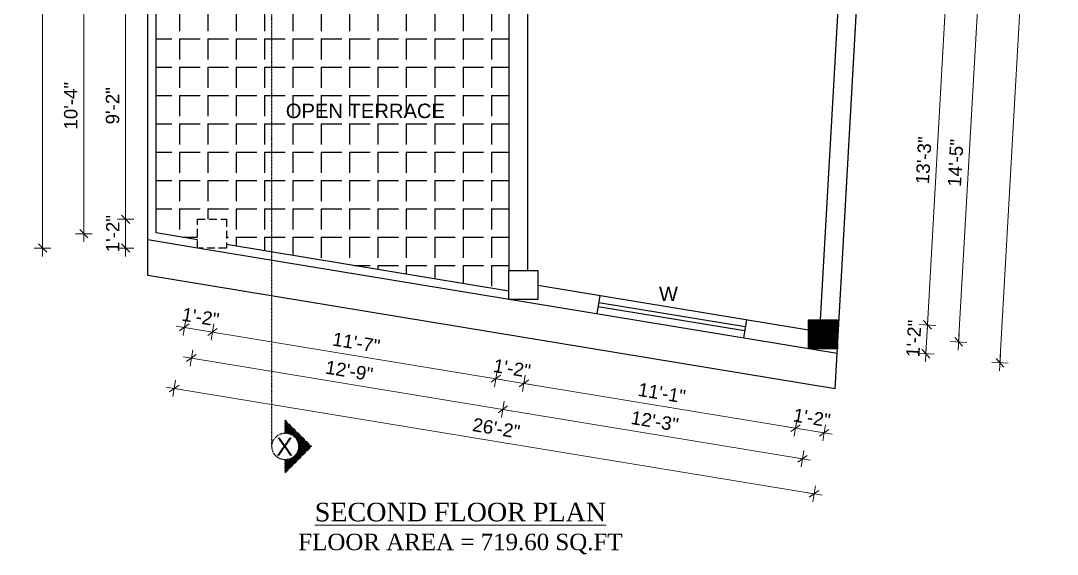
# Model space of a CAD drawing. Header units: inches. Extents: x -14619 to 1971361, y -855114 to -978.
# Drawn here: x 9438 to 9941, y -8046 to -7787 of the extents above; entities that cross this region are included whole.
import ezdxf
from ezdxf.enums import TextEntityAlignment as Align

# ---------------------------------------------------------------- set-up
doc = ezdxf.new("R2010")
doc.units = ezdxf.units.IN
doc.header["$LTSCALE"] = 0.5
doc.header["$MEASUREMENT"] = 0
doc.header["$PDMODE"] = 66
doc.linetypes.add('CENTERX2', pattern=[4, 2.5, -0.5, 0.5, -0.5])
doc.linetypes.add('DASHED2', pattern=[0.375, 0.25, -0.125])
doc.layers.add('A-Sect-Iden', color=111, linetype='CENTERX2')
for name, color, linetype, lineweight in [('DIM', 180, 'Continuous', 5), ('TEXT', 220, 'Continuous', 9), ('Toilet', 7, 'Continuous', 25)]:
    doc.layers.add(name, color=color, linetype=linetype, lineweight=lineweight)
doc.styles.add('arial', font='arial.ttf')
doc.styles.add('HEADING', font='swissel.ttf')
doc.dimstyles.new('1 96', dxfattribs={"dimtxt": 6.5, "dimasz": 4, "dimexe": 0, "dimexo": 0, "dimgap": 3, "dimtad": 1, "dimdec": 0, "dimzin": 11, "dimdsep": 46, "dimlunit": 3, "dimtxsty": 'arial', "dimblk": 'oblique', "dimcen": 4, "dimse1": 1, "dimse2": 1, "dimclrd": 256, "dimclre": 256, "dimclrt": 256, "dimadec": 0, "dimazin": 0, "dimtfac": 1, "dimtdec": 0, "dimtix": 1, "dimtmove": 0, "dimatfit": 3, "dimldrblk": 'Arrow2', "dimfxl": 1, "dimtolj": 1, "dimtzin": 0, "dimlwd": -1, "dimlwe": 9, "dimarcsym": 0})
pattern_1 = [(270, (0, 0), (13.75, -3e-15), [10, -3.75]), (0, (0, 0), (3e-15, 13.75), [10, -3.75])]

# ---------------------------------------------------------------- blocks, each defined once
blk = doc.blocks.new('oblique')
at = {"lineweight": 9}
for p, q in [((1, 0), (-1, 0)), ((-0.5, -0.5), (0.5, 0.5)), ((0, 1), (0, -1))]:
    blk.add_line(p, q, dxfattribs=at)
blk = doc.blocks.new('*D1390')
at = {"layer": 'Defpoints', "color": 0, "transparency": 16777216}
for p in [(9537.77, -7897.73), (9674.77, -7922.64), (9531.05, -7938.45)]:
    blk.add_point(p, dxfattribs=at)
at = {"layer": 'DIM', "transparency": 16777216}
blk.add_line((9668.42, -7961.11), (9531.05, -7938.45), dxfattribs=at)
at = {"layer": 'DIM', "transparency": 16777216, "xscale": 4, "yscale": 4, "zscale": 4}
for p, rotation in [((9531.05, -7938.45), 170.6334039608076), ((9668.42, -7961.11), 350.6334039608075)]:
    blk.add_blockref('oblique', p, dxfattribs=dict(at, rotation=rotation))
at = {"layer": 'DIM', "transparency": 16777216, "insert": (9600.76, -7943.6), "char_height": 6.5, "attachment_point": 5, "rotation": 350.6334, "style": 'arial'}
blk.add_mtext('\\A1;11\'-7"', dxfattribs=at)
blk = doc.blocks.new('_Oblique')
at = {"color": 0, "linetype": 'ByBlock', "lineweight": -2}
blk.add_line((-0.5, -0.5), (0.5, 0.5), dxfattribs=at)
blk = doc.blocks.new('Arrow2')
for p, q in [((-4.1, 0.75), (-3.08, 0)), ((0, 0), (-4.1, 0.75)), ((-3.08, 0), (-4.1, -0.75)), ((-4.1, -0.75), (0, 0))]:
    blk.add_line(p, q)
blk.add_solid([(-4.1, 0.75), (0, 0), (-3.08, 0), (-4.1, -0.75)])
blk = doc.blocks.new('*D1391')
at = {"layer": 'Defpoints', "color": 0, "transparency": 16777216}
for p in [(9523.77, -7897.73), (9537.77, -7897.73), (9517.42, -7936.2)]:
    blk.add_point(p, dxfattribs=at)
at = {"layer": 'DIM', "transparency": 16777216}
for p, q in [((9517.42, -7936.2), (9513.48, -7935.55)), ((9531.05, -7938.45), (9517.42, -7936.2)), ((9531.05, -7938.45), (9535, -7939.1))]:
    blk.add_line(p, q, dxfattribs=at)
at = {"layer": 'DIM', "transparency": 16777216, "xscale": 4, "yscale": 4, "zscale": 4}
for p, rotation in [((9517.42, -7936.2), 350.6334039608075), ((9531.05, -7938.45), 170.6334039608076)]:
    blk.add_blockref('oblique', p, dxfattribs=dict(at, rotation=rotation))
at = {"layer": 'DIM', "transparency": 16777216, "insert": (9525.26, -7931.15), "char_height": 6.5, "attachment_point": 5, "rotation": 350.6334, "style": 'arial'}
blk.add_mtext('\\A1;1\'-2"', dxfattribs=at)
blk = doc.blocks.new('*D1392')
at = {"layer": 'Defpoints', "color": 0, "transparency": 16777216}
for p in [(9674.77, -7922.64), (9688.77, -7922.64), (9682.05, -7963.36)]:
    blk.add_point(p, dxfattribs=at)
at = {"layer": 'DIM', "transparency": 16777216}
for p, q in [((9668.42, -7961.11), (9664.48, -7960.46)), ((9668.42, -7961.11), (9682.05, -7963.36)), ((9682.05, -7963.36), (9686, -7964.01))]:
    blk.add_line(p, q, dxfattribs=at)
at = {"layer": 'DIM', "transparency": 16777216, "xscale": 4, "yscale": 4, "zscale": 4}
for p, rotation in [((9668.42, -7961.11), 350.6334039608075), ((9682.05, -7963.36), 170.6334039608076)]:
    blk.add_blockref('oblique', p, dxfattribs=dict(at, rotation=rotation))
at = {"layer": 'DIM', "transparency": 16777216, "insert": (9676.26, -7956.05), "char_height": 6.5, "attachment_point": 5, "rotation": 350.6334, "style": 'arial'}
blk.add_mtext('\\A1;1\'-2"', dxfattribs=at)
blk = doc.blocks.new('*D1393')
at = {"layer": 'Defpoints', "color": 0, "transparency": 16777216}
for p in [(9688.77, -7922.64), (9820.02, -7946.55), (9813.66, -7985.07)]:
    blk.add_point(p, dxfattribs=at)
at = {"layer": 'DIM', "transparency": 16777216}
blk.add_line((9682.05, -7963.36), (9813.66, -7985.07), dxfattribs=at)
at = {"layer": 'DIM', "transparency": 16777216, "xscale": 4, "yscale": 4, "zscale": 4}
for p, rotation in [((9682.05, -7963.36), 170.6334039608076), ((9813.66, -7985.07), 350.6334039608075)]:
    blk.add_blockref('oblique', p, dxfattribs=dict(at, rotation=rotation))
at = {"layer": 'DIM', "transparency": 16777216, "insert": (9748.88, -7968.03), "char_height": 6.5, "attachment_point": 5, "rotation": 350.6334, "style": 'arial'}
blk.add_mtext('\\A1;11\'-1"', dxfattribs=at)
blk = doc.blocks.new('*D1394')
at = {"layer": 'Defpoints', "color": 0, "transparency": 16777216}
for p in [(9820.02, -7946.55), (9833.89, -7948.89), (9827.54, -7987.36)]:
    blk.add_point(p, dxfattribs=at)
at = {"layer": 'DIM', "transparency": 16777216}
for p, q in [((9813.66, -7985.07), (9809.72, -7984.42)), ((9813.66, -7985.07), (9827.54, -7987.36)), ((9827.54, -7987.36), (9831.49, -7988.01))]:
    blk.add_line(p, q, dxfattribs=at)
at = {"layer": 'DIM', "transparency": 16777216, "xscale": 4, "yscale": 4, "zscale": 4}
for p, rotation in [((9813.66, -7985.07), 350.6334039608075), ((9827.54, -7987.36), 170.6334039608076)]:
    blk.add_blockref('oblique', p, dxfattribs=dict(at, rotation=rotation))
at = {"layer": 'DIM', "transparency": 16777216, "insert": (9821.62, -7980.03), "char_height": 6.5, "attachment_point": 5, "rotation": 350.6334, "style": 'arial'}
blk.add_mtext('\\A1;1\'-2"', dxfattribs=at)
blk = doc.blocks.new('*D1395')
at = {"layer": 'Defpoints', "color": 0, "transparency": 16777216}
for p in [(9530.77, -7890.73), (9681.77, -7915.64), (9671.82, -7975.99)]:
    blk.add_point(p, dxfattribs=at)
at = {"layer": 'DIM', "transparency": 16777216}
blk.add_line((9520.82, -7951.08), (9671.82, -7975.99), dxfattribs=at)
at = {"layer": 'DIM', "transparency": 16777216, "xscale": 4, "yscale": 4, "zscale": 4}
for p, rotation in [((9520.82, -7951.08), 170.6334039608206), ((9671.82, -7975.99), 350.6334039608205)]:
    blk.add_blockref('oblique', p, dxfattribs=dict(at, rotation=rotation))
at = {"layer": 'DIM', "transparency": 16777216, "insert": (9597.34, -7957.3), "char_height": 6.5, "attachment_point": 5, "rotation": 350.6334, "style": 'arial'}
blk.add_mtext('\\A1;12\'-9"', dxfattribs=at)
blk = doc.blocks.new('*D1396')
at = {"layer": 'Defpoints', "color": 0, "transparency": 16777216}
for p in [(9681.77, -7915.64), (9827.02, -7939.55), (9817.05, -7999.95)]:
    blk.add_point(p, dxfattribs=at)
at = {"layer": 'DIM', "transparency": 16777216}
blk.add_line((9671.82, -7975.99), (9817.05, -7999.95), dxfattribs=at)
at = {"layer": 'DIM', "transparency": 16777216, "xscale": 4, "yscale": 4, "zscale": 4}
for p, rotation in [((9671.82, -7975.99), 170.6334039608076), ((9817.05, -7999.95), 350.6334039608075)]:
    blk.add_blockref('oblique', p, dxfattribs=dict(at, rotation=rotation))
at = {"layer": 'DIM', "transparency": 16777216, "insert": (9745.46, -7981.73), "char_height": 6.5, "attachment_point": 5, "rotation": 350.6334, "style": 'arial'}
blk.add_mtext('\\A1;12\'-3"', dxfattribs=at)
blk = doc.blocks.new('*D1397')
at = {"layer": 'Defpoints', "color": 0, "transparency": 16777216}
for p in [(9523.77, -7897.73), (9833.89, -7948.89), (9512.54, -7965.81)]:
    blk.add_point(p, dxfattribs=at)
at = {"layer": 'DIM', "transparency": 16777216}
blk.add_line((9822.66, -8016.96), (9512.54, -7965.81), dxfattribs=at)
at = {"layer": 'DIM', "transparency": 16777216, "xscale": 4, "yscale": 4, "zscale": 4}
for p, rotation in [((9512.54, -7965.81), 170.6334039608233), ((9822.66, -8016.96), 350.6334039608233)]:
    blk.add_blockref('oblique', p, dxfattribs=dict(at, rotation=rotation))
at = {"layer": 'DIM', "transparency": 16777216, "insert": (9668.63, -7985.15), "char_height": 6.5, "attachment_point": 5, "rotation": 350.6334, "style": 'arial'}
blk.add_mtext('\\A1;26\'-2"', dxfattribs=at)
blk = doc.blocks.new('*D1398')
at = {"layer": 'Defpoints', "color": 0, "transparency": 16777216}
for p in [(9488.95, -7883.73), (9523.77, -7883.73), (9523.77, -7897.73)]:
    blk.add_point(p, dxfattribs=at)
at = {"layer": 'DIM', "transparency": 16777216}
for p, q in [((9488.95, -7883.73), (9488.95, -7879.73)), ((9488.95, -7897.73), (9488.95, -7883.73)), ((9488.95, -7897.73), (9488.95, -7901.73))]:
    blk.add_line(p, q, dxfattribs=at)
at = {"layer": 'DIM', "transparency": 16777216, "xscale": 4, "yscale": 4, "zscale": 4}
for p, rotation in [((9488.95, -7883.73), 270), ((9488.95, -7897.73), 90)]:
    blk.add_blockref('oblique', p, dxfattribs=dict(at, rotation=rotation))
at = {"layer": 'DIM', "transparency": 16777216, "insert": (9482.69, -7890.73), "char_height": 6.5, "attachment_point": 5, "rotation": 90, "style": 'arial'}
blk.add_mtext('\\A1;1\'-2"', dxfattribs=at)
blk = doc.blocks.new('*D1399')
at = {"layer": 'Defpoints', "color": 0, "transparency": 16777216}
for p in [(9488.95, -7773.6), (9523.77, -7773.6), (9523.77, -7883.73)]:
    blk.add_point(p, dxfattribs=at)
at = {"layer": 'DIM', "transparency": 16777216}
blk.add_line((9488.95, -7883.73), (9488.95, -7773.6), dxfattribs=at)
at = {"layer": 'DIM', "transparency": 16777216, "xscale": 4, "yscale": 4, "zscale": 4}
for p, rotation in [((9488.95, -7773.6), 90), ((9488.95, -7883.73), 270)]:
    blk.add_blockref('oblique', p, dxfattribs=dict(at, rotation=rotation))
at = {"layer": 'DIM', "transparency": 16777216, "insert": (9482.63, -7828.67), "char_height": 6.5, "attachment_point": 5, "rotation": 90, "style": 'arial'}
blk.add_mtext('\\A1;9\'-2"', dxfattribs=at)
blk = doc.blocks.new('*D1405')
at = {"layer": 'Defpoints', "color": 0, "transparency": 16777216}
for p in [(9468.68, -7766.6), (9530.77, -7766.6), (9530.77, -7890.73)]:
    blk.add_point(p, dxfattribs=at)
at = {"layer": 'DIM', "transparency": 16777216}
blk.add_line((9468.68, -7890.73), (9468.68, -7766.6), dxfattribs=at)
at = {"layer": 'DIM', "transparency": 16777216, "xscale": 4, "yscale": 4, "zscale": 4}
for p, rotation in [((9468.68, -7766.6), 90), ((9468.68, -7890.73), 270)]:
    blk.add_blockref('oblique', p, dxfattribs=dict(at, rotation=rotation))
at = {"layer": 'DIM', "transparency": 16777216, "insert": (9462.36, -7828.67), "char_height": 6.5, "attachment_point": 5, "rotation": 90, "style": 'arial'}
blk.add_mtext('\\A1;10\'-4"', dxfattribs=at)
blk = doc.blocks.new('*D1408')
at = {"layer": 'Defpoints', "color": 0, "transparency": 16777216}
for p in [(9448.67, -7544.32), (9523.77, -7544.32), (9523.77, -7897.73)]:
    blk.add_point(p, dxfattribs=at)
at = {"layer": 'DIM', "transparency": 16777216}
blk.add_line((9448.67, -7897.73), (9448.67, -7544.32), dxfattribs=at)
at = {"layer": 'DIM', "transparency": 16777216, "xscale": 4, "yscale": 4, "zscale": 4}
for p, rotation in [((9448.67, -7544.32), 90), ((9448.67, -7897.73), 270)]:
    blk.add_blockref('oblique', p, dxfattribs=dict(at, rotation=rotation))
at = {"layer": 'DIM', "transparency": 16777216, "insert": (9442.35, -7721.03), "char_height": 6.5, "attachment_point": 5, "rotation": 90, "style": 'arial'}
blk.add_mtext('\\A1;29\'-5"', dxfattribs=at)
blk = doc.blocks.new('*D1414')
at = {"layer": 'Defpoints', "color": 0, "transparency": 16777216}
for p in [(9843.77, -7773.57), (9834.02, -7932.55), (9877.66, -7935.01)]:
    blk.add_point(p, dxfattribs=at)
at = {"layer": 'DIM', "transparency": 16777216}
blk.add_line((9886.62, -7775.98), (9877.66, -7935.01), dxfattribs=at)
at = {"layer": 'DIM', "transparency": 16777216, "xscale": 4, "yscale": 4, "zscale": 4}
for p, rotation in [((9886.62, -7775.98), 86.77451339905284), ((9877.66, -7935.01), 266.7745133990528)]:
    blk.add_blockref('oblique', p, dxfattribs=dict(at, rotation=rotation))
at = {"layer": 'DIM', "transparency": 16777216, "insert": (9875.83, -7855.14), "char_height": 6.5, "attachment_point": 5, "rotation": 86.7745, "style": 'arial'}
blk.add_mtext('\\A1;13\'-3"', dxfattribs=at)
blk = doc.blocks.new('*D1415')
at = {"layer": 'Defpoints', "color": 0, "transparency": 16777216}
for p in [(9834.02, -7932.55), (9834.02, -7946.55), (9876.87, -7948.96)]:
    blk.add_point(p, dxfattribs=at)
at = {"layer": 'DIM', "transparency": 16777216}
for p, q in [((9877.66, -7935.01), (9877.88, -7931.01)), ((9877.66, -7935.01), (9876.87, -7948.96)), ((9876.87, -7948.96), (9876.65, -7952.95))]:
    blk.add_line(p, q, dxfattribs=at)
at = {"layer": 'DIM', "transparency": 16777216, "xscale": 4, "yscale": 4, "zscale": 4}
for p, rotation in [((9877.66, -7935.01), 266.7745133990528), ((9876.87, -7948.96), 86.7745133990528)]:
    blk.add_blockref('oblique', p, dxfattribs=dict(at, rotation=rotation))
at = {"layer": 'DIM', "transparency": 16777216, "insert": (9871.01, -7941.63), "char_height": 6.5, "attachment_point": 5, "rotation": 86.7745, "style": 'arial'}
blk.add_mtext('\\A1;1\'-2"', dxfattribs=at)
blk = doc.blocks.new('*D1416')
at = {"layer": 'Defpoints', "color": 0, "transparency": 16777216}
for p in [(9836.77, -7766.57), (9902.51, -7770.27), (9827.02, -7939.55)]:
    blk.add_point(p, dxfattribs=at)
at = {"layer": 'DIM', "transparency": 16777216}
blk.add_line((9892.76, -7943.25), (9902.51, -7770.27), dxfattribs=at)
at = {"layer": 'DIM', "transparency": 16777216, "xscale": 4, "yscale": 4, "zscale": 4}
for p, rotation in [((9902.51, -7770.27), 86.77451339904093), ((9892.76, -7943.25), 266.7745133990409)]:
    blk.add_blockref('oblique', p, dxfattribs=dict(at, rotation=rotation))
at = {"layer": 'DIM', "transparency": 16777216, "insert": (9891.33, -7856.41), "char_height": 6.5, "attachment_point": 5, "rotation": 86.7745, "style": 'arial'}
blk.add_mtext('\\A1;14\'-5"', dxfattribs=at)
blk = doc.blocks.new('*D1419')
at = {"layer": 'Defpoints', "color": 0, "transparency": 16777216}
for p in [(9857.66, -7526.96), (9936.59, -7531.41), (9833.89, -7948.89)]:
    blk.add_point(p, dxfattribs=at)
at = {"layer": 'DIM', "transparency": 16777216}
blk.add_line((9912.81, -7953.34), (9936.59, -7531.41), dxfattribs=at)
at = {"layer": 'DIM', "transparency": 16777216, "xscale": 4, "yscale": 4, "zscale": 4}
for p, rotation in [((9936.59, -7531.41), 86.77451339904515), ((9912.81, -7953.34), 266.7745133990452)]:
    blk.add_blockref('oblique', p, dxfattribs=dict(at, rotation=rotation))
at = {"layer": 'DIM', "transparency": 16777216, "insert": (9918.39, -7742.02), "char_height": 6.5, "attachment_point": 5, "rotation": 86.7745, "style": 'arial'}
blk.add_mtext('\\A1;35\'-3"', dxfattribs=at)

msp = doc.modelspace()

# ---------------------------------------------------------------- hatches: boundary and pattern name
h = msp.add_hatch()
h.set_pattern_fill('ANSI31', color=256)
h.set_pattern_definition([(45, (-20122.32051, 10911.67543), (-0.08838834765, 0.08838834765), [])])
h.paths.add_polyline_path([(9820.02, -7932.55), (9820.02, -7946.55), (9834.02, -7946.55), (9834.02, -7932.55)])
at = {"layer": 'A-Sect-Iden', "ltscale": 0.5}
h = msp.add_hatch(dxfattribs=at)
h.set_pattern_fill('ANSI37', color=2, scale=4.8, angle=359.9886, style=0)
h.set_pattern_definition([(225.0114023, (35484.80224, -2054.55527), (0.424348492, -0.424179628), []), (315.0114023, (35484.80224, -2054.55527), (0.424179628, 0.424348492), [])])
h.paths.add_polyline_path([(9566.33, -7987.49), (9566.33, -7981.26), (9579.04, -7993.97), (9566.33, -8006.68), (9566.33, -8000.45, 1)])
at = {"layer": 'Toilet'}
h = msp.add_hatch(dxfattribs=at)
h.set_pattern_fill('ANGLE', color=256, scale=50, angle=270, style=0)
h.set_pattern_definition(pattern_1)
h.paths.add_polyline_path([(9559.85, -7773.6), (9537.77, -7773.6), (9537.77, -7773.6), (9523.77, -7773.6), (9523.77, -7759.6), (9528.84, -7759.6), (9528.84, -7681.6), (9523.77, -7681.6), (9523.77, -7671.6), (9503.77, -7671.6), (9503.77, -7890.38), (9523.77, -7893.68), (9523.77, -7883.73), (9537.77, -7883.73), (9537.77, -7895.99), (9559.85, -7899.63)])
h = msp.add_hatch(dxfattribs=at)
h.set_pattern_fill('ANGLE', color=256, scale=50, angle=270, style=0)
h.set_pattern_definition(pattern_1)
h.paths.add_polyline_path([(9674.77, -7773.6), (9573.77, -7773.6), (9559.85, -7773.6), (9559.85, -7899.63), (9674.77, -7918.59), (9674.77, -7908.64)])
h.paths.add_polyline_path([(9564.78, -7836.57), (9645.56, -7836.57), (9645.56, -7825.71), (9564.78, -7825.71)], flags=24)

# ---------------------------------------------------------------- linework, layer by layer
for p, q in [((9499.77, -7911.01), (9499.77, -7667.6)), ((9503.77, -7890.38), (9503.77, -7671.6)), ((9523.77, -7897.73), (9499.77, -7893.78)), ((9523.77, -7893.68), (9503.77, -7890.38)), ((9832.92, -7965.96), (9833.89, -7948.89))]:
    msp.add_line(p, q)
at = {"layer": 'A-Sect-Iden', "ltscale": 0.1}
msp.add_line((9559.85, -7993.97), (9559.85, -7478.53), dxfattribs=at)
msp.add_lwpolyline([(9566.33, -7987.49), (9566.33, -7981.26), (9579.04, -7993.97), (9566.33, -8006.68), (9566.33, -8000.45)], dxfattribs=at)
msp.add_circle((9566.33, -7993.97), 6.48, dxfattribs=at)
at = {"layer": 'Toilet'}
for p, q in [((9833.89, -7948.89), (9853.5, -7600.79)), ((9674.77, -7773.6), (9674.77, -7908.64)), ((9683.77, -7773.6), (9683.77, -7908.58)), ((9825.79, -7932.55), (9834.75, -7773.6)), ((9833.89, -7948.89), (9523.77, -7897.73)), ((9674.77, -7918.59), (9537.77, -7895.99)), ((9832.92, -7965.96), (9499.77, -7911.01)), ((9820.02, -7937.48), (9688.77, -7915.83)), ((9718.87, -7920.8), (9717.41, -7929.68)), ((9789.34, -7935.97), (9718.3, -7924.25)), ((9789.02, -7937.94), (9717.98, -7926.22)), ((9789.91, -7932.51), (9788.45, -7941.39))]:
    msp.add_line(p, q, dxfattribs=at)
msp.add_lwpolyline([(9833.89, -7948.89), (9853.5, -7600.79)], dxfattribs=at)
at = {"layer": 'Toilet', "linetype": 'DASHED2', "ltscale": 30}
msp.add_lwpolyline([(9523.77, -7883.73), (9537.77, -7883.73), (9537.77, -7897.73), (9523.77, -7897.73)], close=True, dxfattribs=at)
at = {"layer": 'Toilet'}
for points in [[(9674.77, -7908.64), (9688.77, -7908.64), (9688.77, -7922.64), (9674.77, -7922.64)], [(9820.02, -7932.55), (9834.02, -7932.55), (9834.02, -7946.55), (9820.02, -7946.55)]]:
    msp.add_lwpolyline(points, close=True, dxfattribs=at)

# ---------------------------------------------------------------- texts
at = {"layer": 'A-Sect-Iden', "ltscale": 0.5, "insert": (9566.01, -7994.05), "char_height": 8.64, "width": 27.6731, "attachment_point": 5, "style": 'HEADING'}
msp.add_mtext('{\\fArial|b0|i0|c0|p34;X}', dxfattribs=at)
at = {"layer": 'TEXT', "style": 'arial'}
msp.add_text('OPEN TERRACE', height=7, dxfattribs=at).set_placement((9605.17, -7831.14), align=Align.MIDDLE_CENTER)
at = {"layer": 'TEXT', "insert": (9752.09, -7919.91), "char_height": 7, "width": 65, "attachment_point": 5, "style": 'arial'}
msp.add_mtext('W', dxfattribs=at)
at = {"layer": 'TEXT', "ltscale": 5, "insert": (9651.25, -8046.3), "char_height": 8, "width": 228.5039, "attachment_point": 8, "style": 'arial'}
msp.add_mtext('{\\fTimes New Roman|b0|i0|c0|p18;\\H1.125x;\\LSECOND FLOOR PLAN\\P\\H0.8889x;\\lFLOOR AREA = 719.60 SQ.FT}', dxfattribs=at)

# ---------------------------------------------------------------- dimensions: what is measured, and where the dimension line sits
at = {"layer": 'DIM'}
for p1, p2, distance, picture, middle in [((9833.89, -7948.89), (9857.66, -7526.96), -79.05, '*D1419', (9918.39, -7742.02)), ((9827.02, -7939.55), (9836.77, -7766.57), -65.85, '*D1416', (9891.33, -7856.41)), ((9530.77, -7890.73), (9681.77, -7915.64), -61.16, '*D1395', (9597.34, -7957.3)), ((9833.89, -7948.89), (9523.77, -7897.73), 68.99, '*D1397', (9668.63, -7985.15))]:
    dim = msp.add_aligned_dim(p1=p1, p2=p2, distance=distance, dimstyle='1 96', override={"dimtmove": 1}, dxfattribs=at)
    dim.commit()
    dim.dimension.update_dxf_attribs({"geometry": picture, "text_midpoint": middle})
for base, p1, p2, angle, picture, middle in [((9448.67, -7544.32), (9523.77, -7897.73), (9523.77, -7544.32), 90, '*D1408', (9442.35, -7721.03)), ((9468.68, -7766.6), (9530.77, -7890.73), (9530.77, -7766.6), 90, '*D1405', (9462.36, -7828.67)), ((9488.95, -7773.6), (9523.77, -7883.73), (9523.77, -7773.6), 90, '*D1399', (9482.63, -7828.67)), ((9877.66, -7935.01), (9843.77, -7773.57), (9834.02, -7932.55), 266.7745, '*D1414', (9875.83, -7855.14)), ((9488.95, -7883.73), (9523.77, -7897.73), (9523.77, -7883.73), 90, '*D1398', (9482.69, -7890.73)), ((9517.42, -7936.2), (9537.77, -7897.73), (9523.77, -7897.73), 170.6334, '*D1391', (9525.26, -7931.15)), ((9531.05, -7938.45), (9674.77, -7922.64), (9537.77, -7897.73), 170.6334, '*D1390', (9600.76, -7943.6)), ((9817.05, -7999.95), (9681.77, -7915.64), (9827.02, -7939.55), 170.6334, '*D1396', (9745.46, -7981.73)), ((9682.05, -7963.36), (9674.77, -7922.64), (9688.77, -7922.64), 170.6334, '*D1392', (9676.26, -7956.05)), ((9813.66, -7985.07), (9688.77, -7922.64), (9820.02, -7946.55), 170.6334, '*D1393', (9748.88, -7968.03)), ((9876.87, -7948.96), (9834.02, -7932.55), (9834.02, -7946.55), 266.7745, '*D1415', (9871.01, -7941.63)), ((9827.54, -7987.36), (9820.02, -7946.55), (9833.89, -7948.89), 170.6334, '*D1394', (9821.62, -7980.03))]:
    dim = msp.add_linear_dim(base=base, p1=p1, p2=p2, angle=angle, dimstyle='1 96', override={"dimtmove": 1}, dxfattribs=at)
    dim.commit()
    dim.dimension.update_dxf_attribs({"geometry": picture, "text_midpoint": middle})

doc.saveas('drawing.dxf')
